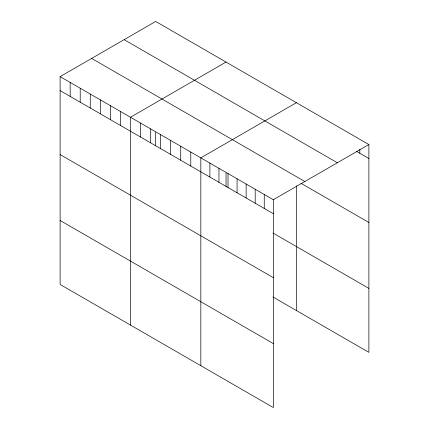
<?xml version="1.0" encoding="UTF-8"?>
<svg xmlns="http://www.w3.org/2000/svg" width="429" height="429" viewBox="0 0 429 429"><rect width="100%" height="100%" fill="white"/><g stroke="black" fill="none" stroke-linecap="round" stroke-linejoin="round"><path stroke-width="0.64" d="M60.108 76.625L273.321 199.721L273.321 407.55L60.108 284.454L60.108 76.625L155.679 21.45L368.892 144.546L368.892 352.375L272.946 296.981M226.04 62.071L130.47 117.251L130.47 325.075M296.396 102.692L200.831 157.872L200.831 365.696M273.321 199.721L368.892 144.546M356.429 151.33L368.892 158.521M124.142 39.656L337.355 162.757M91.645 58.419L304.858 181.515M300.927 183.253L368.892 222.49M60.108 90.599L273.321 213.696M272.946 233.006L368.892 288.401M60.108 154.574L273.321 277.67M60.108 220.479L273.321 343.581M359.829 149.297L359.829 153.287M296.396 185.811L296.396 310.521M264.259 194.493L264.259 208.467M255.196 189.259L255.196 203.233M246.139 184.03L246.139 198.005M237.076 178.796L237.076 192.771M228.013 173.563L228.013 187.537M226.04 172.973L226.04 186.54M218.951 168.334L218.951 182.309M209.888 163.1L209.888 177.075M190.776 152.07L190.776 166.039M180.727 146.262L180.727 160.237M170.672 140.46L170.672 154.435M160.623 134.658L160.623 148.632M155.679 132.352L155.679 145.919M150.574 128.856L150.574 142.83M140.519 123.053L140.519 137.028M120.42 111.443L120.42 125.418M110.366 105.641L110.366 119.616M100.316 99.839L100.316 113.814M90.262 94.037L90.262 108.011M80.212 88.235L80.212 102.209M70.163 82.432L70.163 96.402"/></g></svg>
